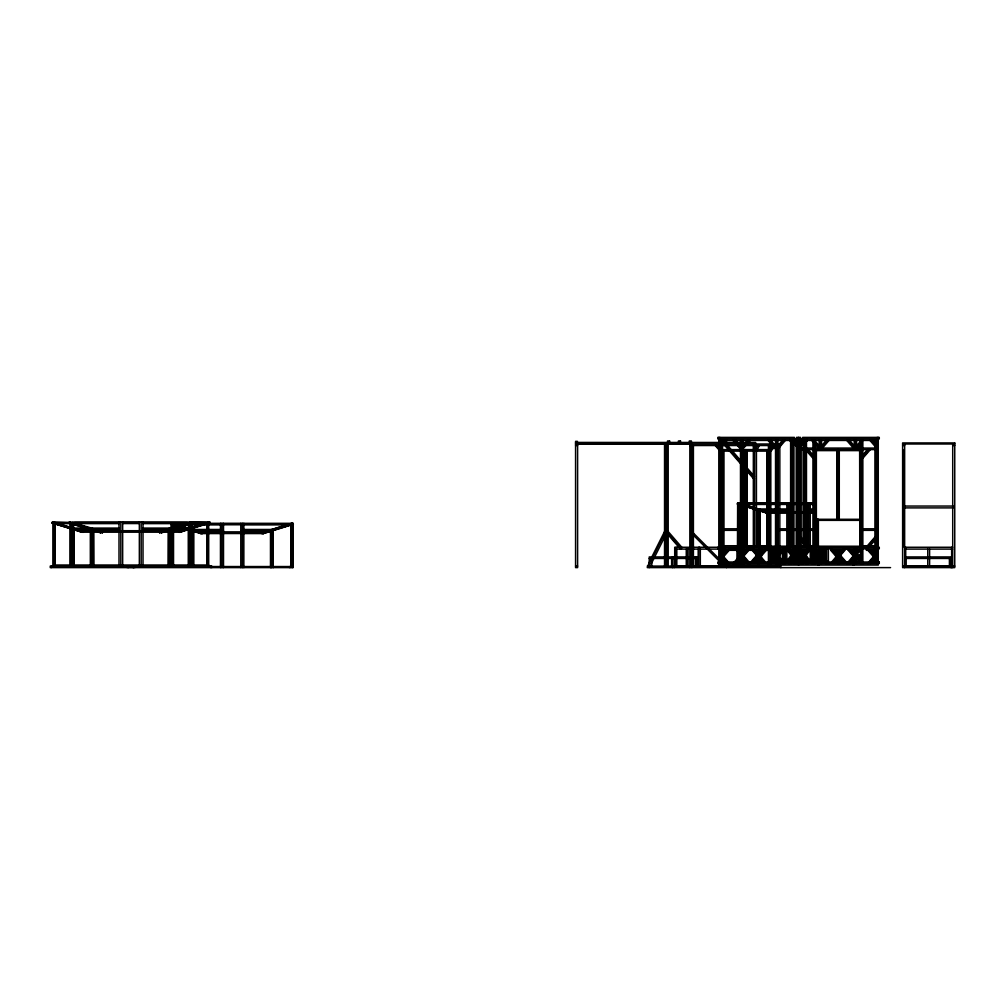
<?xml version="1.0" encoding="UTF-8"?>
<svg xmlns="http://www.w3.org/2000/svg" width="1005" height="1005" viewBox="0 0 1005 1005"><rect width="100%" height="100%" fill="white"/><g stroke="black" fill="none" stroke-linecap="round" stroke-linejoin="round"><path stroke-width="1.5" d="M53.303 523.228L53.303 565.011L208.701 565.011M55.137 565.011L55.137 523.655L53.315 523.379M71.92 565.137L71.92 528.994L73.742 529.409L73.742 566.091M73.742 565.137L73.742 529.409M207.633 565.011L207.646 523.706M291.387 566.544L291.4 524.937M577.41 442.426L577.41 441.358L575.576 441.358L575.576 567.611L577.611 567.611L577.611 443.996M692.056 444.009L692.068 442.476M168.149 532.738L168.011 566.091M169.066 531.469L168.928 566.091M169.858 565.011L170.008 529.66L169.079 529.949M56.406 523.618L70.689 523.618L70.853 522.6L53.541 522.06M81.116 531.658L81.267 530.64L96.819 530.64M78.629 529.17L90.538 528.693L90.375 529.71L74.659 529.71L74.986 528.693L90.538 528.693M92.246 529.17L92.41 528.14L119.005 528.14M100.487 532.838L101.606 531.557L100.487 532.838L97.623 531.947M102.296 532.838L103.415 531.557L102.296 532.838L99.432 531.947M52.034 522.977L53.19 521.947L83.478 531.318L83.239 532.349L52.034 522.977L52.951 522.977M82.322 532.349L83.478 531.318M194.895 531.268L202.332 533.567L202.57 532.537M737.469 547.26L737.645 502.977L797.091 502.977M768.951 512.186L768.712 513.216L769.026 512.198L739.165 502.977M52.637 522.06L52.31 523.077L82.171 532.311L82.485 531.293M54.056 523.618L54.371 522.6M73.742 529.56L71.92 529.133L72.31 528.14M73.742 529.71L74.069 528.693M80.036 531.658L80.362 530.64M81.794 532.198L82.109 531.18M192.294 564.998L192.684 529.472L220.459 529.472M199.342 533.178L199.656 532.148M202.332 533.567L202.646 532.55L192.143 529.308M738.788 504.447L739.102 503.43M740.622 503.43L740.308 504.447L786.84 504.447M757.217 510.138L757.531 509.12M758.674 546.192L759.064 509.133L786.84 509.133M765.735 512.776L766.049 511.746M746.413 470.478L753.398 478.531L754.416 476.37L746.401 467.124M890.568 567.611L647.245 567.611L650.034 560.564M651.416 557.8L664.544 531.557M648.351 566.091L649.707 563.39M651.73 559.345L664.544 533.718M651.466 563.39L664.958 536.406M754.68 449.122L756.476 445.529M755.258 450.127L757.556 445.529M757.016 450.127L759.315 445.529M721.138 444.034L724.253 440.441M722.155 444.034L723.713 442.238M726.125 440.441L721.138 446.195L722.155 446.195L727.143 440.441M741.803 446.961L747.456 440.441M744.705 444.788L748.474 440.441M749.315 440.441L741.803 449.109L742.821 449.109L750.333 440.441M770.584 448.23L772.92 445.529M770.822 449.122L773.938 445.529M770.822 451.283L774.805 446.685M776.852 446.961L782.493 440.441M777.87 446.961L782.568 441.522M784.365 440.441L776.852 449.109L777.87 449.109L785.382 440.441M800.633 443.142L802.97 440.441M800.872 444.034L803.987 440.441M800.872 446.195L805.859 440.441M723.173 553.918L726.288 550.313M728.16 550.313L723.173 556.067L724.19 556.067L729.178 550.313M826.173 440.441L820.532 446.961L821.55 446.961M828.032 440.441L820.532 449.109L820.532 440.441M821.55 449.109L829.05 440.441M732.972 563.541L740.484 554.873L741.502 554.873M738.688 558.127L740.559 555.953M745.936 550.313L742.821 553.918L743.838 553.918M734.843 563.541L740.484 557.021M735.861 563.541L741.502 557.021M750.836 562.021L755.81 556.255L757.845 556.255L752.871 562.021M751.853 562.021L756.828 556.255M760.345 553.918L763.461 550.313M755.27 560.212L757.845 558.416L754.73 562.021M861.21 440.441L855.569 446.961L856.587 446.961M861.197 442.615L855.569 449.109L855.569 440.441M856.587 449.109L860.343 444.775M768.021 563.541L775.533 554.873L776.551 554.873M862.78 455.026L867.478 449.599M771.853 560.288L774.667 557.034M780.986 550.313L777.87 553.918L778.888 553.918M769.88 563.541L775.533 557.021L776.551 557.021L770.898 563.541M862.855 456.107L868.496 449.599M865.594 453.933L869.35 449.599M862.855 458.267L870.368 449.599M785.621 562.021L790.596 556.255L791.613 556.255L786.626 562.021M787.644 562.021L791.639 557.411M789.515 562.021L791.073 560.212M788.686 563.541L796.199 554.873M789.704 563.541L792.518 560.288M790.558 563.541L796.199 557.021M800.633 553.014L802.97 550.313M791.576 563.541L796.274 558.114M800.872 553.918L803.987 550.313M800.872 556.067L805.859 550.313M805.219 551.494L807.555 548.793M805.432 553.391L809.427 548.793M810.445 548.793L805.457 554.546L806.475 554.546L811.462 548.793M820.294 553.014L822.63 550.313M814.515 560.288L817.329 557.034M820.532 553.918L823.648 550.313M814.502 562.461L817.329 559.195M821.525 554.923L825.507 550.313L825.507 548.793M815.52 562.461L817.404 560.288M837.806 553.014L840.142 550.313M838.044 553.918L841.16 550.313M831.6 562.021L836.575 556.255M834.602 559.71L836.6 557.411M838.044 556.067L844.2 548.793M833.459 562.021L836.575 558.416M840.243 554.546L845.218 548.793M834.477 562.021L836.813 559.32M846.235 548.793L841.26 554.546L839.225 554.546M856.109 552.109L857.667 550.313M846.738 563.541L854.25 554.873L855.268 554.873L847.755 563.541M855.569 553.918L858.685 550.313M849.539 562.461L854.25 557.021M856.562 554.923L860.556 550.313L848.245 550.313L848.245 548.793M849.627 563.541L855.268 557.021M867.403 545.74L874.915 537.059L875.933 537.059L868.421 545.74M870.292 545.74L875.933 539.22L874.915 539.22M867.403 563.541L874.915 554.873L875.933 554.873L868.421 563.541M870.292 563.541L875.933 557.021L874.915 557.021M86.518 527.952L69.885 523.391L69.885 565.011M70.815 523.68L71.732 523.379L71.732 565.011M91.241 529.421L90.324 529.71L90.337 566.091M162.584 531.947L159.707 532.838L158.589 531.557L191.101 522.06M158.589 531.557L191.942 521.796L208.462 522.06M164.393 531.947L161.516 532.838L160.398 531.557L192.91 522.06L191.164 522.6L191.314 523.618L207.03 523.618L206.716 522.6L191.164 522.6M176.327 527.7L190.674 523.253M167.257 531.067L193.073 523.077L191.314 523.618M178.526 531.318L209.731 521.947L209.97 522.977L179.681 532.349L178.526 531.318L209.731 521.947M178.764 532.349L207.62 523.417M209.693 523.316L293.045 523.316L293.284 524.359L291.902 524.798L291.525 523.316L261.664 532.55L261.978 533.567L269.428 531.268M273.888 529.886L291.764 524.359L291.525 523.316M171.679 566.091L171.466 528.693L188.777 528.14L189.091 529.17L186.239 529.17M183.375 529.17L171.629 529.71L187.345 529.71L187.031 528.693L171.466 528.693M70.903 522.06L103.415 531.557M206.879 523.793L208.688 523.379M188.262 529.56L190.096 529.133M793.334 439.524L797.857 439.524M800.081 439.524L803.736 439.524M718.801 440.441L878.27 440.441M792.945 441.057L789.905 441.057L789.905 439.524M793.334 441.057L795.106 441.057L795.106 439.524M803.736 441.057L801.977 441.057L801.977 439.524M804.126 441.057L807.178 441.057L807.178 439.524M575.576 442.426L755.672 442.476L755.672 443.996M719.844 443.996L575.576 443.996L692.068 443.996L692.093 566.091M723.236 443.996L780.86 443.996L780.86 445.529M874.915 444.034L875.933 444.034L872.817 440.441M902.616 443.996L954.75 443.996M575.576 445.529L577.611 445.529M689.832 445.529L718.562 445.529M721.678 445.529L779.302 445.529M902.616 445.529L904.651 445.529M952.715 445.529L954.75 445.529M799.854 448.067L875.933 448.067M741.502 449.109L740.484 449.109L732.972 440.441M776.551 449.109L775.533 449.109L768.021 440.441M722.042 449.599L768.8 449.599L768.8 545.74L722.042 545.74M799.854 449.599L875.933 449.599M815.495 450.617L861.285 450.617M722.042 451.119L768.8 451.119M754.68 451.283L756.438 451.283M753.398 478.531L754.416 478.531L746.439 469.322M799.98 502.977L802.857 502.977M813.309 502.977L807.178 502.977L807.178 544.697M789.892 503.367L797.091 503.367M799.98 503.367L802.857 503.367M742.167 503.43L786.84 503.43M810.231 503.43L813.321 503.43M737.406 504.007L738.235 504.02M739.152 504.309L739.919 504.309L739.919 546.192M789.892 504.397L797.091 504.397M799.98 504.397L802.857 504.397M810.231 504.447L813.334 504.447M904.148 506.055L953.217 506.055M904.148 507.889L953.217 507.889M810.231 509.133L813.321 509.133M760.521 509.585L786.84 509.585M810.231 509.585L813.334 509.585M758.511 510.301L757.757 510.301L757.757 546.192M764.993 510.151L786.84 510.151M810.231 510.151L813.359 510.151M758.674 510.59L759.441 510.59L759.441 546.192M761.777 510.603L786.84 510.603M810.231 510.603L813.372 510.603M767.569 511.746L786.84 511.746M789.892 511.721L797.091 511.721M799.98 511.721L802.857 511.721M810.231 511.746L813.196 511.746M797.091 512.11L767.431 512.186L767.192 513.216L737.331 503.995L737.645 502.965L767.506 512.198L767.192 513.216L797.091 513.153M799.98 512.11L802.857 512.11M807.178 512.11L813.208 512.198M799.98 513.178L802.857 513.153M807.178 513.178L813.259 513.216M816.374 519.284L861.499 519.284L861.499 547.26L815.281 547.26M817.605 520.351L860.569 520.351M72.712 522.06L189.292 522.06M55.288 522.6L70.853 522.6M74.471 522.6L119.005 522.6M122.66 522.525L139.343 522.525M143.012 522.6L187.546 522.6M75.852 523.618L119.005 523.618M122.66 523.555L139.343 523.555M143.012 523.618L186.164 523.618M223.512 523.718L240.798 523.718M174.242 523.768L183.488 523.768M190.284 565.011L190.284 523.366L201.967 523.768M205.058 523.768L220.459 523.768M243.851 523.768L290.068 523.768L290.382 524.798L243.851 524.798M186.402 524.346L198.789 524.346M201.879 524.346L220.459 524.346M243.851 524.346L285.646 524.346M171.78 524.359L170.875 524.359L171.114 523.316L170.8 524.346L176.905 526.231M221.979 524.359L242.331 524.359M221.979 524.66L242.331 524.66M183.237 524.798L173.928 524.798L177.018 525.741M186.34 524.798L220.459 524.798M88.779 528.14L73.227 528.14L72.913 529.17L75.764 529.17M143.012 528.14L169.606 528.14L169.757 529.17M94.156 528.693L119.005 528.693M143.012 528.693L167.848 528.693M721.138 528.806L741.502 528.806M776.852 528.806L796.199 528.806M799.854 528.806L814.264 528.806M862.541 528.806L875.933 528.806M98.189 529.17L119.005 529.17M143.012 529.17L163.815 529.17M243.851 529.472L271.626 529.472L272.016 567.611M95.563 529.71L119.005 529.71M143.012 529.71L168.011 529.71M194.141 529.924L220.459 529.924M243.851 529.924L270.169 529.924M721.138 530.339L741.502 530.339M776.852 530.339L796.199 530.339M799.854 530.339L814.264 530.339M862.541 530.339L875.933 530.339M197.043 530.502L220.459 530.502M243.851 530.502L267.267 530.502M100.45 530.64L119.005 530.64M122.66 530.703L139.343 530.703M143.012 530.64L161.566 530.64M165.184 530.64L180.737 530.64L180.887 531.658M192.294 530.979L193.211 530.979L193.211 564.998M220.459 530.942L193.827 530.942L193.827 564.998M221.979 530.942L223.512 530.942M240.798 530.942L242.331 530.942M243.851 530.942L270.483 530.942L270.483 567.611M272.016 530.942L271.25 530.942L271.25 567.611M221.979 531.218L223.512 531.218M240.798 531.23L242.331 531.23M201.188 532.097L220.459 532.097M223.512 532.072L240.798 532.072M243.851 532.097L263.122 532.097M221.979 533.529L242.331 533.529M223.512 533.567L200.661 533.567L200.899 532.537L263.26 532.537L293.045 523.316L293.36 524.346L263.498 533.567L240.798 533.567M799.854 545.74L813.95 545.74M862.855 545.74L875.933 545.74M737.469 546.192L797.091 546.192M799.98 546.192L802.857 546.192M807.178 546.192L813.372 546.192M815.495 546.243L816.374 546.243M817.605 546.192L861.285 546.243M690.649 547.26L674.707 547.26L674.707 556.808M692.671 547.26L813.95 547.26M862.855 547.26L879.287 547.26L879.287 548.793L862.202 548.793M904.651 547.26L952.715 547.26M861.536 548.793L717.784 548.793L717.784 547.26M674.707 549.094L690.649 549.094M692.734 549.094L719.806 549.094M730.12 549.094L737.871 549.094M747.707 549.094L751.815 549.094M765.772 549.094L772.506 549.094M904.651 549.094L952.715 549.094M730.258 549.27L737.168 549.27M747.481 549.27L752.167 549.27M766.262 549.27L769.39 549.27M721.854 550.313L753.737 550.338M769.39 550.338L754.039 550.313L754.039 548.793M771.564 548.793L771.564 550.313L784.767 550.313M797.066 550.313L789.729 550.313L789.729 548.793M798.535 550.313L807.342 550.313L807.342 548.793M812.316 550.313L813.334 550.313M825.507 550.313L814.226 550.313L818.208 554.923M830.72 548.793L830.72 550.313L843.032 550.313L843.032 548.793M876.234 550.313L866.41 550.313L866.41 548.793M835.708 553.918L836.725 553.918L833.61 550.313M853.232 553.918L854.25 553.918L851.135 550.313M872.88 553.918L873.898 553.918L870.782 550.313M757.845 554.546L755.81 554.546L750.836 548.793M814.264 554.873L820.218 554.873M820.532 554.873L821.55 554.873L829.05 563.541M855.569 554.873L861.536 554.873M814.264 556.393L820.218 556.393M855.569 556.393L861.536 556.393M904.651 556.933L950.931 556.933L950.931 567.611M649.243 558.453L697.947 558.453M904.651 558.453L950.931 558.453M795.131 561.004L796.123 561.004M800.244 561.004L801.94 561.004M794.553 564.157L797.354 564.157M799.867 564.157L802.53 564.157M675.234 565.777L690.548 565.777M692.998 565.777L699.128 565.777M699.794 565.777L776.488 565.777M905.719 565.777L951.647 565.777M575.576 566.091L577.611 566.091M647.245 566.091L780.86 566.091L780.86 567.611M902.616 566.091L950.931 566.091M952.715 566.091L954.75 566.091M211.037 566.544L293.221 566.544M738.411 502.977L768.197 512.186L767.958 513.216L739.655 504.46M738.851 503.995L756.803 509.535M761.275 510.917L767.23 512.764M172.785 523.316L189.166 528.391M173.513 523.781L201.817 532.537L201.578 533.567L192.633 530.803M189.166 528.906L171.252 523.366L170.938 527.499M191.955 529.773L201.113 532.6L200.799 533.63L191.226 530.602M180.724 527.123L183.701 528.04M179.807 527.123L188.852 529.924M102.46 531.821L69.094 522.06L100.638 531.821M70.689 523.618L68.93 523.077L94.746 531.067M88.628 529.17L90.375 529.71M52.273 521.947L82.561 531.318M57.272 524.321L81.794 531.909M191.201 523.102L192.118 523.391L192.118 565.011M691.867 531.557L726.401 566.091L726.464 567.611M691.867 533.718L724.241 566.091M870.946 440.441L875.933 446.195L874.915 446.195L869.928 440.441M849.627 440.441L854.325 445.868M848.609 440.441L854.25 446.961M846.738 440.441L854.25 449.109L854.25 440.441M814.578 440.441L819.276 445.868M814.502 441.522L819.201 446.961M811.688 440.441L819.201 449.109L819.201 440.441M808.309 449.599L813.95 456.107M807.291 449.599L811.06 453.946M806.437 449.599L813.95 458.267L812.932 458.267L805.432 449.599M794.101 440.441L796.437 443.142M793.083 440.441L796.199 444.034M791.211 440.441L796.199 446.195M868.91 550.313L873.898 556.067L872.88 556.067L867.893 550.313M770.898 440.441L776.551 446.961L775.533 446.961L769.88 440.441M771.853 443.695L774.667 446.949M857.529 555.953L860.343 559.207M856.511 555.953L861.197 561.368M855.569 557.021L860.267 562.461M848.245 550.313L853.232 556.067L854.25 556.067L849.263 550.313L849.263 548.793M846.235 562.021L841.26 556.255L839.225 556.255L844.2 562.021M840.243 556.255L845.218 562.021M835.017 550.589L836.575 552.386M842.579 561.117L840.243 558.416L839.225 558.416L842.341 562.021M833.585 551.092L835.582 553.391M735.861 440.441L741.502 446.961M830.72 550.313L835.708 556.067L836.725 556.067L831.738 550.313L831.738 548.793M734.843 440.441L740.484 446.961M738.688 445.856L740.559 448.029M726.376 443.996L744.404 464.813M751.388 474.059L753.398 476.37M724.505 443.996L744.441 467.024M823.346 558.127L827.102 562.461M816.085 550.313L819.201 553.918M724.492 445.152L744.429 468.167M827.19 563.541L821.55 557.021L820.532 557.021L826.173 563.541M814.201 551.469L817.191 554.923M800.872 537.059L808.384 545.74M803.611 541.406L807.367 545.74M800.872 539.22L806.513 545.74M800.797 540.313L805.495 545.74M716.226 445.529L719.216 448.984M715.208 445.529L719.191 450.127M811.462 562.021L806.475 556.255L805.457 556.255L810.445 562.021M805.432 557.411L809.427 562.021M805.219 559.32L807.555 562.021M800.872 554.873L808.384 563.541M805.495 561.368L807.367 563.541M800.872 557.021L806.513 563.541M794.101 550.313L796.437 553.014M800.797 558.114L805.495 563.541M793.083 550.313L796.199 553.918M791.211 550.313L796.199 556.067M787.644 548.793L791.639 553.391M786.626 548.793L791.613 554.546L790.596 554.546L785.621 548.793M774.453 550.313L776.011 552.109M785.382 563.541L777.87 554.873L776.852 554.873L784.365 563.541M773.435 550.313L776.551 553.918M777.87 557.021L782.568 562.461M771.564 550.313L775.546 554.923M776.852 557.021L782.493 563.541M756.928 550.313L759.265 553.014M755.911 550.313L759.026 553.918M761.489 557.411L765.483 562.021M752.871 548.793L759.026 556.067M761.275 559.32L763.612 562.021M751.853 548.793L756.828 554.546M761.036 560.212L762.594 562.021M739.404 550.313L740.961 552.109M750.333 563.541L742.821 554.873L741.803 554.873L749.315 563.541M738.386 550.313L741.502 553.918M737.532 550.313L739.529 552.624M744.705 559.195L748.474 563.541M740.509 554.923L736.514 550.313L736.514 548.793M741.803 557.021L747.456 563.541M729.668 563.541L722.155 554.873L721.138 554.873L728.65 563.541M721.138 557.021L726.778 563.541M668.199 531.557L682.156 547.675M668.199 533.718L681.214 548.743M668.187 534.874L680.197 548.743M273.159 529.459L273.473 530.489M264.642 532.097L264.956 533.115M209.379 522.06L209.693 523.077M207.633 522.6L207.947 523.618M189.694 528.14L190.008 529.17M187.948 528.693L188.262 529.71M181.654 530.64L181.968 531.658M179.908 531.18L180.222 532.198M179.518 531.293L179.832 532.311M261.74 532.537L261.978 533.567M179.443 531.318L179.681 532.349M173.224 528.14L173.388 529.17M161.365 531.821L161.516 532.838M159.556 531.821L159.707 532.838M93.854 532.738L93.993 566.091M92.937 531.469L93.076 566.091M92.02 532.738L92.159 565.011M739.291 504.585L739.303 546.192M172.91 524.999L172.923 564.998M54.358 523.706L54.371 565.011M952.715 443.996L952.715 567.611M951.647 547.26L951.647 567.611M949.411 558.453L949.411 566.091M929.6 549.094L929.6 565.777M927.766 549.094L927.766 565.777M906.171 558.453L906.171 566.091M905.719 547.26L905.719 556.808M904.651 443.996L904.651 567.611M904.136 449.624L904.136 547.285M878.27 437.389L878.27 565.074L718.801 565.074L718.801 437.389M877.252 437.389L877.252 438.909M877.252 440.441L877.252 563.541M875.933 440.441L875.933 547.26M875.933 548.793L875.933 562.021M875.217 550.313L875.217 554.71M875.217 557.624L875.217 562.021M874.915 440.441L874.915 545.715M874.915 548.793L874.915 562.021M874.199 547.26L874.199 548.793M873.898 550.313L873.898 562.021M872.88 550.313L872.88 562.021M867.428 548.793L867.428 550.313M862.855 440.441L862.855 448.067M862.855 449.599L862.855 563.541M861.536 440.441L861.536 448.067M861.536 449.599L861.536 563.541M861.285 449.599L861.285 547.26M860.732 519.284L860.732 545.715M860.519 440.441L860.519 448.067M860.569 519.284L860.569 547.26M860.519 547.939L860.519 563.541M860.406 450.617L860.406 519.598M859.639 450.617L859.815 545.715M856.587 440.441L856.587 448.23M856.587 548.793L856.587 563.541M856.448 556.142L856.448 562.021M855.268 548.793L855.268 563.541M854.25 548.793L854.25 565.074M853.232 550.313L853.232 565.074M841.26 553.24L841.26 562.021M840.243 554.71L840.243 562.021M839.527 562.021L839.527 563.541M839.276 450.617L839.276 519.598M839.225 554.71L839.225 562.021M838.396 449.599L838.396 519.598M838.044 550.313L837.906 562.021M837.768 562.021L837.768 563.541M837.63 449.599L837.517 519.598M836.75 450.617L836.75 519.598M836.725 550.313L836.725 562.021M836.575 550.313L836.575 562.021M835.708 550.313L835.708 562.021M828.371 548.793L828.371 562.021M826.613 548.793L826.613 562.021M825.846 548.793L825.846 560.551M824.615 548.793L824.615 560.602M823.296 551.783L823.296 562.071M822.278 550.313L822.278 562.071M821.55 440.441L821.55 448.23M821.55 548.793L821.55 563.541M820.218 548.793L820.218 563.541M819.201 548.793L819.201 565.074M818.372 519.284L818.372 547.26M818.183 550.313L818.183 553.265M818.309 556.167L818.183 565.074M817.605 519.284L817.605 545.715M817.442 519.284L817.442 547.26M817.291 550.313L817.291 562.021M816.688 519.284L816.688 547.26M816.374 450.617L816.374 547.26M815.495 449.599L815.495 547.26M815.281 440.441L815.281 448.067M815.281 449.599L815.281 563.541M814.653 551.783L814.653 563.541M813.95 440.441L813.95 448.067M813.95 449.599L813.95 563.541M813.208 548.793L813.334 563.541M812.932 440.441L812.932 448.067M812.932 449.599L812.932 563.541M812.316 548.793L812.316 563.541M811.764 548.793L811.764 562.021M810.231 502.977L810.231 546.192M810.244 548.793L810.244 562.021M808.711 502.977L808.711 546.205M806.475 441.057L806.475 544.145M806.475 553.705L806.475 557.863M806.035 550.263L806.035 562.021M805.457 441.057L805.457 545.702M804.44 441.057L804.44 545.702M804.44 552.31L804.44 558.416M804.276 551.732L804.276 562.021M803.51 551.732L803.51 557.612M803.108 442.615L803.108 539.459M803.108 542.574L803.108 545.702M803.121 552.31L803.121 562.021M802.668 438.909L802.668 437.389L879.287 437.389L879.287 438.909L717.784 438.909L717.784 437.389L794.402 437.389L794.427 439.524M800.872 440.441L800.872 547.26M800.872 548.793L800.872 562.021M800.596 439.524L800.57 437.389L796.5 437.389L796.488 439.524M800.633 562.021L800.633 563.541M800.57 441.057L800.57 545.702M800.57 547.26L800.57 548.793M800.57 549.986L800.57 552.386M800.57 557.624L800.57 563.541M799.553 440.441L799.553 547.26M799.553 548.793L799.553 562.021M798.535 437.389L798.535 565.074M797.518 440.441L797.518 547.26M797.518 548.793L797.518 562.021M796.5 547.26L796.425 548.793M796.437 562.021L796.5 563.541M796.199 440.441L796.199 547.26M796.199 548.793L796.199 562.021M795.734 547.26L795.734 548.793M795.734 562.021L795.734 563.541M793.963 442.615L793.963 547.26M793.95 553.705L793.95 562.021M793.699 547.26L793.699 548.793M793.561 551.732L793.561 562.021M792.644 441.057L792.644 547.26M792.807 551.732L792.807 559.082M791.626 441.057L791.626 547.26M791.035 550.263L791.035 562.021M790.608 441.057L790.608 547.26M790.596 553.705L790.596 557.863M789.892 502.977L789.892 547.26M788.36 502.977L788.36 547.26M786.84 502.977L786.84 547.26M786.827 548.793L786.827 562.021M785.307 548.793L785.307 562.021M784.767 548.793L784.767 563.541M783.875 548.793L783.875 550.313L778.888 556.067L777.87 556.067L782.857 550.313L782.857 548.793M783.749 548.793L783.749 563.541M782.418 550.313L782.418 560.602M779.993 547.26L779.993 548.793M779.842 445.529L779.842 545.728M779.842 553.554L779.842 566.091M778.888 550.313L778.888 565.074M778.762 554.71L778.762 562.021M778.234 547.26L778.234 548.793M778.071 447.099L778.071 545.728M778.084 547.26L778.084 548.793M777.87 440.441L777.87 565.074M776.852 440.441L776.852 563.541M776.325 547.26L776.325 548.793M775.961 558.353L775.961 566.066M775.533 440.441L775.533 563.541M774.792 550.313L774.792 562.071M773.775 551.783L773.775 562.071M772.456 550.313L772.456 562.071M771.224 548.793L771.224 560.551M770.822 445.529L770.822 545.728M770.822 548.868L770.822 559.823M770.458 548.793L770.458 562.021M769.491 445.529L769.491 545.728M768.699 548.793L768.699 562.021M768.473 445.529L768.473 545.728M768.473 548.868L768.473 566.091M767.481 451.119L767.481 545.74M766.966 451.119L766.966 545.74M766.35 548.793L766.35 550.313L761.363 556.067L760.345 556.067L765.333 550.313L765.333 548.793M761.727 547.26L761.727 548.793M761.463 547.26L761.589 548.793M761.363 550.313L761.363 562.021M760.71 546.192L760.71 547.26M760.571 547.26L760.571 548.793M760.207 510.59L760.207 546.192M760.345 550.313L760.345 562.021M759.956 546.192L759.818 548.793M759.692 547.26L759.692 548.793M759.278 510.301L759.19 547.26M759.177 554.71L759.303 563.541M759.026 550.313L759.026 562.021M758.8 547.26L758.8 548.793M758.122 510.414L758.122 546.192M757.845 554.71L757.845 562.021M757.544 562.021L757.544 563.541M756.828 554.71L756.828 562.021M756.438 450.227L756.438 545.728M755.81 553.24L755.81 562.021M754.68 445.529L754.68 545.728M753.913 443.996L753.913 545.728M753.335 443.996L753.335 475.302M753.335 478.43L753.335 545.74M748.826 548.793L748.826 550.313L743.838 556.067L742.821 556.067L747.808 550.313L747.808 548.793M747.217 451.119L747.217 545.74M746.702 451.119L746.702 545.74M745.898 449.599L745.898 545.74M745.459 449.599L745.459 545.74M744.127 451.119L744.127 502.312M744.127 505.415L744.127 545.74M744.064 547.26L744.064 548.793M743.838 550.313L743.838 565.074M743.625 451.119L743.625 502.312M743.625 505.415L743.625 545.74M743.047 547.26L743.047 548.793M742.821 440.441L742.821 565.074M742.306 547.26L742.306 548.793M741.803 440.441L741.803 563.541M740.484 440.441L740.484 563.541M739.203 553.642L739.203 565.777M738.399 504.309L738.399 546.192M738.235 504.259L738.235 547.26M737.62 550.614L737.62 565.777M737.08 549.094L737.08 559.71M730.66 548.793L730.66 550.313M729.643 548.793L729.643 550.313M724.907 547.26L724.907 548.793M724.19 550.313L724.19 557.624M723.864 451.119L723.864 545.74M723.361 451.119L723.361 545.74M723.173 550.313L723.173 562.021M722.871 547.26L722.871 548.793M722.532 445.529L722.532 548.868M722.155 440.441L722.155 547.26M722.155 548.793L722.155 562.021M721.138 440.441L721.138 547.26M721.138 548.793L721.138 562.021M719.819 437.389L719.819 438.909M719.819 440.441L719.819 563.541M700.322 549.094L700.322 566.066M699.668 547.26L699.668 549.094M698.739 547.26L698.739 566.066M698.199 549.094L698.199 566.066M697.947 566.091L697.947 556.933L649.243 556.933L649.243 567.611M697.181 558.453L697.181 566.091M696.176 556.933L696.176 566.091M695.422 558.453L695.422 566.091M693.412 445.529L693.412 566.091M691.867 443.996L691.867 567.611M691.365 442.476L691.365 440.944L689.33 440.944L689.33 442.476M691.076 443.996L691.076 566.091M689.832 443.996L689.832 567.611M688.098 549.094L688.098 565.777M687.181 549.094L687.181 565.777M686.264 549.094L686.264 565.777M676.817 549.094L676.817 566.066M676.164 547.26L676.164 566.041M675.561 558.453L675.561 566.091M675.234 549.094L675.234 566.066M674.154 556.933L674.154 567.611M672.395 556.933L672.395 567.611M671.629 558.453L671.629 566.091M668.199 443.996L668.199 566.091M666.88 443.996L666.88 566.091M665.561 443.996L665.561 566.041M664.544 443.996L664.544 566.041M651.768 558.453L651.768 566.091M650.009 558.453L650.009 566.091M575.739 442.476L575.739 443.996M293.221 524.371L293.221 567.611L50.25 567.611L50.25 566.091L211.754 566.091L211.754 567.611M292.455 524.61L292.455 567.611M292.292 566.544L292.292 524.66L290.772 524.66L290.935 567.611M291.538 524.66L291.538 566.544M289.402 566.544L289.402 567.611M273.536 566.544L273.536 567.611M273.084 530.602L273.084 566.544M272.933 530.653L272.933 566.544M243.851 523.316L243.851 567.611M242.331 523.316L242.331 567.611M240.798 523.316L240.798 567.611M223.512 523.316L223.512 567.611M221.979 523.316L221.979 567.611M220.459 523.316L220.459 567.611M210.736 566.091L210.736 567.611M208.701 523.228L208.701 566.091M206.879 523.655L206.879 565.011M193.061 530.942L193.061 564.998M191.201 523.68L191.201 565.011M190.096 528.994L190.096 565.137M189.367 523.655L189.329 565.011M188.45 523.379L188.45 529.547M188.262 529.409L188.262 566.091M173.538 524.66L173.538 564.986M172.772 524.66L172.772 564.986M171.868 524.66L171.855 564.998M170.762 566.091L170.762 529.987L169.845 529.71L169.845 566.091M143.012 522.06L143.012 566.091M141.177 522.06L141.177 566.091M139.343 522.06L139.343 566.091M134.821 566.091L134.821 567.611M133.803 566.091L133.803 567.611M133.112 566.091L133.112 567.611M133.037 566.091L133.037 567.611M131.002 566.091L131.002 567.611M128.967 566.091L128.967 567.611M128.2 566.091L128.2 567.611M127.183 566.091L127.183 567.611M122.66 522.06L122.66 566.091M120.826 522.06L120.826 566.091M119.005 522.06L119.005 566.091M92.159 532.776L92.159 566.091M91.254 529.987L91.254 566.091M73.553 523.379L73.553 565.011M72.649 523.655L72.674 565.011M70.802 523.102L70.815 565.011M53.303 523.379L53.303 566.091M51.268 566.091L51.268 567.611M83.026 531.18L82.862 532.198L98.415 532.198L98.578 531.18L83.026 531.18M102.196 531.18L102.033 532.198L159.971 532.198L159.808 531.18L102.196 531.18M292.292 523.316L262.493 532.537L262.745 533.567L292.53 524.359L292.292 523.316M669.569 440.969L667.534 440.969L667.534 442.502L669.569 442.502L669.569 440.969M680.473 440.956L678.438 440.956L678.438 442.489L680.473 442.489L680.473 440.956M954.75 442.929L902.616 442.929L902.616 567.611L954.75 567.611L954.75 442.929M178.99 531.18L163.438 531.18L163.589 532.198L179.141 532.198L178.99 531.18M879.287 562.021L717.784 562.021L717.784 563.541L879.287 563.541L879.287 562.021M263.498 533.567L263.184 532.55L263.498 533.567M794.741 548.793L794.716 547.26L794.666 548.793M779.101 548.793L779.101 547.26L778.976 548.793"/></g></svg>
